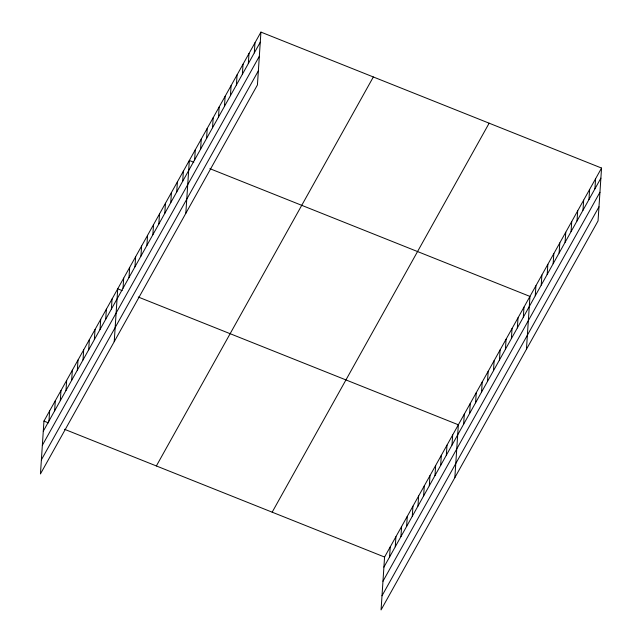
<?xml version="1.0" encoding="UTF-8"?>
<svg xmlns="http://www.w3.org/2000/svg" width="642" height="642" viewBox="0 0 642 642"><rect width="100%" height="100%" fill="white"/><g stroke="black" fill="none" stroke-linecap="round" stroke-linejoin="round"><path stroke-width="0.96" d="M260.933 32.1L43.953 421.088L40.446 473.94L257.426 84.953L260.933 32.1L601.554 168.06L598.047 220.912L381.067 609.9L384.574 557.047L601.554 168.06M48.961 421L49.627 410.912M54.634 410.832L55.308 400.736M60.308 400.656L60.982 390.569M65.982 390.48L66.656 380.393M71.655 380.305L72.329 370.217M77.337 370.137L78.003 360.05M83.011 359.961L83.677 349.874M88.684 349.786L89.35 339.698M94.358 339.61L95.032 329.523M100.032 329.442L100.706 319.355M105.705 319.267L106.379 309.179M111.379 309.091L112.053 299.003M114.22 341.688L117.727 288.828L122.189 290.609M123.023 288.226L123.697 278.13M128.994 277.529L129.66 267.441M134.956 266.831L135.631 256.744M140.927 256.134L141.593 246.047M146.89 245.437L147.564 235.349M152.86 234.739L153.526 224.652M158.823 224.042L159.497 213.955M164.793 213.345L165.459 203.257M170.764 202.647L171.43 192.56M176.727 191.95L177.401 181.863M182.697 181.253L183.363 171.165M185.819 213.321L189.334 160.468L193.788 162.249M194.63 159.858L195.296 149.771M200.593 149.161L201.267 139.073M206.563 138.463L207.23 128.376M212.526 127.766L213.2 117.679M218.497 117.069L219.163 106.981M224.459 106.371L225.133 96.284M230.43 95.674L231.096 85.587M236.392 84.977L237.067 74.889M242.363 74.279L243.037 64.192M248.334 63.582L249 53.495M254.296 52.885L254.97 42.797M389.582 556.959L390.248 546.872M395.255 546.783L395.929 536.696M400.929 536.608L401.603 526.52M406.603 526.44L407.277 516.353M412.284 516.264L412.95 506.177M417.958 506.089L418.624 496.001M423.632 495.921L424.298 485.825M429.305 485.745L429.971 475.658M434.979 475.57L435.653 465.482M440.653 465.394L441.327 455.306M446.326 455.226L447.001 445.139M452.008 445.05L452.674 434.963M454.841 477.648L458.348 424.787L138.247 297.021M463.644 424.177L464.318 414.09M469.615 413.48L470.281 403.393M475.578 402.783L476.252 392.695M481.548 392.085L482.214 381.998M487.511 381.388L488.185 371.301M493.481 370.691L494.147 360.603M499.452 359.993L500.118 349.906M505.414 349.296L506.089 339.209M511.385 338.599L512.051 328.511M517.348 327.901L518.022 317.814M523.318 317.204L523.984 307.117M526.44 349.28L529.955 296.419L209.846 168.653M535.251 295.81L535.918 285.722M541.214 285.12L541.888 275.025M547.185 274.423L547.851 264.327M553.147 263.726L553.821 253.63M559.118 253.028L559.784 242.933M565.08 242.331L565.754 232.235M571.051 231.634L571.725 221.546M577.022 220.936L577.688 210.849M582.984 210.239L583.658 200.152M588.955 199.542L589.621 189.454M594.917 188.844L595.591 178.757M43.287 431.175L260.267 42.187M42.348 445.291L259.328 56.303M41.385 459.832L258.357 70.845M156.359 465.956L373.339 76.968M272.168 512.18L489.148 123.192M383.908 567.135L600.888 178.147M382.969 581.243L599.949 192.255M382.006 595.784L598.986 206.796M43.953 421.088L48.415 422.869M64.473 429.273L384.574 557.047"/></g></svg>
